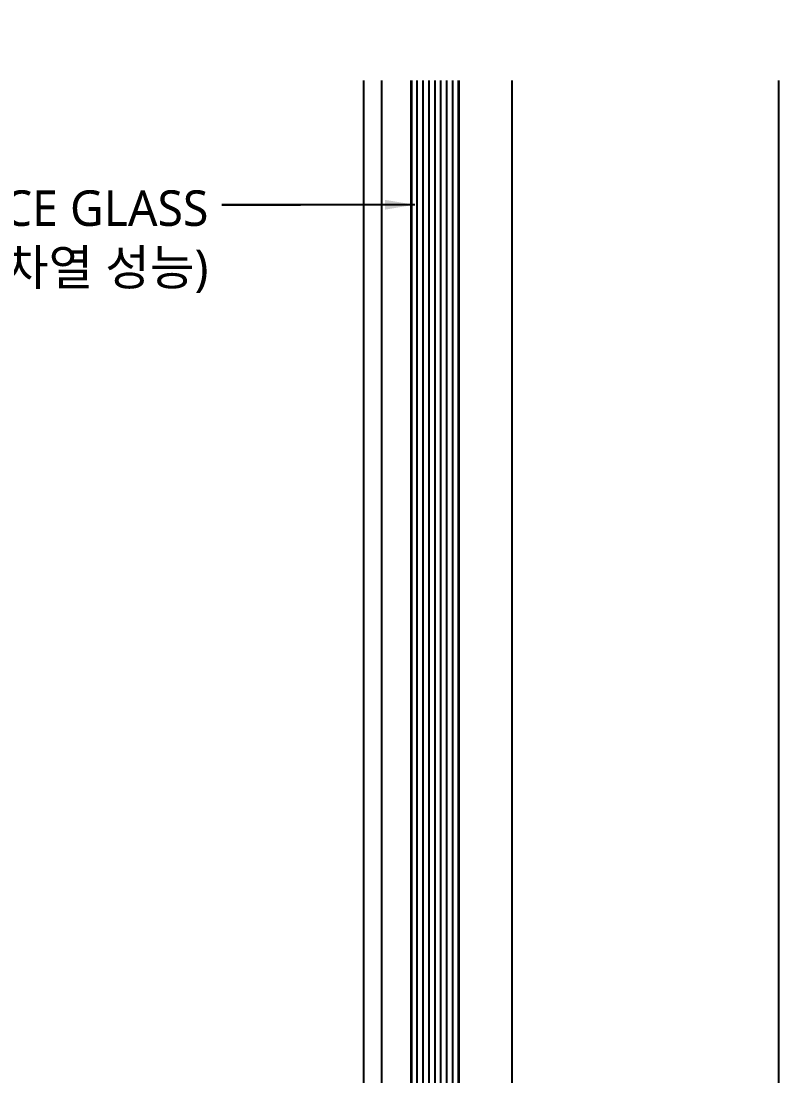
# Model space of a CAD drawing. Header units: millimetres. Extents: x 16974795 to 16976437, y -19668830 to -19667678.
# Drawn here: x 16975053.6 to 16975181.5, y -19668412.3 to -19668234.3 of the extents above; entities that cross this region are included whole.
import ezdxf

# ---------------------------------------------------------------- set-up
doc = ezdxf.new("R2010")
doc.units = ezdxf.units.MM
doc.header["$LTSCALE"] = 1200
doc.header["$MEASUREMENT"] = 0
doc.header["$PDMODE"] = 1
doc.header["$PDSIZE"] = -10
doc.linetypes.add('CENTER', pattern=[2, 1.25, -0.25, 0.25, -0.25])
doc.layers.get('0').update_dxf_attribs({"linetype": 'CONTINUOUS'})
doc.layers.get('DEFPOINTS').update_dxf_attribs({"color": 171, "linetype": 'CONTINUOUS'})
doc.layers.add('#A_DIM&TEXT', color=7, linetype='CONTINUOUS')
doc.layers.add('CENTER', color=251, linetype='CENTER')
doc.layers.add('Blade', color=4, linetype='CONTINUOUS', lineweight=35)
doc.styles.add('AMOS', font='malgun_0.ttf')
doc.styles.get("Standard").update_dxf_attribs({"font": ''})
doc.styles.get('Standard').set_extended_font_data('휴먼둥근고딕')
doc.dimstyles.new('AMoS', dxfattribs={"dimscale": 3, "dimtxt": 3, "dimasz": 2.5, "dimexe": 2, "dimexo": 2, "dimgap": 1, "dimtad": 1, "dimtoh": 1, "dimdec": 1, "dimzin": 0, "dimdsep": 46, "dimtxsty": 'Standard', "dimblk": 'ARCHTICK', "dimcen": 1, "dimclrd": 150, "dimclre": 150, "dimadec": 0, "dimazin": 0, "dimtfac": 1, "dimtdec": 1, "dimtofl": 0, "dimtmove": 2, "dimatfit": 3, "dimfxl": 1, "dimtolj": 1, "dimtzin": 0, "dimarcsym": 0})

# ---------------------------------------------------------------- blocks, each defined once
blk = doc.blocks.new('_Open90')
at = {"color": 0, "linetype": 'ByBlock', "lineweight": -2}
for p, q in [((-0.5, 0.5), (0, 0)), ((0, 0), (-1, 0)), ((0, 0), (-0.5, -0.5))]:
    blk.add_line(p, q, dxfattribs=at)
blk = doc.blocks.new('*D125')
at = {"layer": '#A_DIM&TEXT', "lineweight": -2, "ltscale": 20, "transparency": 16777216}
for p, q in [((16975087.47665043, -19667834.34896737), (16974934.14236056, -19667834.34896737)), ((16974937.14236056, -19668580.34896737), (16974937.14236056, -19667838.34896737)), ((16975087.47665043, -19668584.34896737), (16974934.14236056, -19668584.34896737))]:
    blk.add_line(p, q, dxfattribs=at)
at = {"layer": 'DEFPOINTS', "color": 0, "ltscale": 20, "transparency": 16777216}
for p in [(16974937.14236056, -19667834.34896737), (16975091.47665043, -19667834.34896737), (16975091.47665043, -19668584.34896737)]:
    blk.add_point(p, dxfattribs=at)
at = {"layer": '#A_DIM&TEXT', "lineweight": -2, "ltscale": 20, "transparency": 16777216, "xscale": 4, "yscale": 4, "zscale": 4}
for p, rotation in [((16974937.14236056, -19667834.34896737), 90), ((16974937.14236056, -19668584.34896737), 270)]:
    blk.add_blockref('_Open90', p, dxfattribs=dict(at, rotation=rotation))
at = {"layer": '#A_DIM&TEXT', "color": 0, "ltscale": 20, "transparency": 16777216, "insert": (16974932.14236055, -19668209.34896737), "char_height": 6, "attachment_point": 5, "rotation": 90}
blk.add_mtext('\\A1;MODULE DIM.', dxfattribs=at)
blk = doc.blocks.new('_ARCHTICK')
at = {"color": 0, "linetype": 'ByBlock', "const_width": 0.15}
blk.add_lwpolyline([(-0.5, -0.5), (0.5, 0.5)], dxfattribs=at)

msp = doc.modelspace()

# ---------------------------------------------------------------- linework, layer by layer
at = {"layer": 'Blade', "color": 7}
for p, q in [((16975119.47665042, -19668516.34896734), (16975119.47665042, -19668244.34896736)), ((16975127.47665042, -19668516.34896734), (16975127.47665042, -19668244.34896736))]:
    msp.add_line(p, q, dxfattribs=at)
at = {"layer": 'CENTER', "color": 8, "linetype": 'ByBlock'}
for p, q in [((16975111.47665042, -19668505.84896735), (16975111.47665042, -19668244.34896736)), ((16975114.47665042, -19668502.67085097), (16975114.47665042, -19668244.34896736)), ((16975120.47665042, -19668516.34896734), (16975120.47665042, -19668244.34896736)), ((16975121.47665042, -19668516.34896734), (16975121.47665042, -19668244.34896736)), ((16975122.47665042, -19668516.34896734), (16975122.47665042, -19668244.34896736)), ((16975123.47665042, -19668516.34896734), (16975123.47665042, -19668244.34896736)), ((16975124.47665042, -19668516.34896734), (16975124.47665042, -19668244.34896736)), ((16975125.47665042, -19668516.34896734), (16975125.47665042, -19668244.34896736)), ((16975126.47665042, -19668516.34896734), (16975126.47665042, -19668244.34896736)), ((16975136.47665042, -19668502.7871982), (16975136.47665042, -19668244.34896736)), ((16975181.47665042, -19668505.84896734), (16975181.47665042, -19668244.34896736))]:
    msp.add_line(p, q, dxfattribs=at)

# ---------------------------------------------------------------- texts
at = {"layer": '#A_DIM&TEXT', "insert": (16975085.24684463, -19668262.90512015), "char_height": 6, "width": 156.4810130260988, "attachment_point": 3, "style": 'AMOS'}
msp.add_mtext('THK 8mm FIRE RESISTANCE GLASS \\P(1시간 비차열 성능)', dxfattribs=at)

# ---------------------------------------------------------------- dimensions: what is measured, and where the dimension line sits
at = {"layer": '#A_DIM&TEXT', "ltscale": 20}
dim = msp.add_linear_dim(base=(16974937.14236056, -19667834.34896737), p1=(16975091.47665042, -19668584.34896736), p2=(16975091.47665042, -19667834.34896736), angle=90, text='MODULE DIM.', dimstyle='AMoS', override={"dimscale": 2, "dimasz": 2, "dimexe": 1.5, "dimdec": 2, "dimzin": 9, "dimblk": 'Open90', "dimcen": 0, "dimclrd": 256, "dimclre": 256, "dimtdec": 2, "dimtix": 1}, dxfattribs=at)
dim.commit()
dim.dimension.update_dxf_attribs({"geometry": '*D125', "text_midpoint": (16974932.14236055, -19668209.34896737)})

# ---------------------------------------------------------------- leaders
at = {"layer": '#A_DIM&TEXT'}
msp.add_leader([(16975120.04592933, -19668265.33792837), (16975087.4794912, -19668265.33792837), (16975100.79518469, -19668265.33792837)], dimstyle='AMoS', override={"dimscale": 2, "dimclrd": 256}, dxfattribs=at)

doc.saveas('drawing.dxf')
